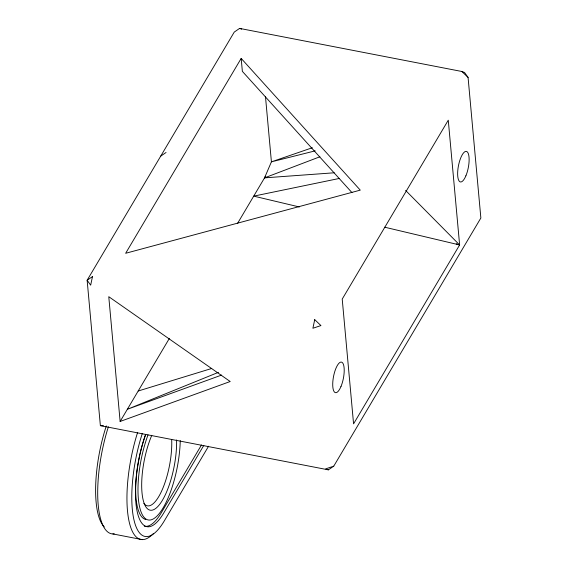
<?xml version="1.0" encoding="UTF-8"?>
<svg xmlns="http://www.w3.org/2000/svg" width="568" height="568" viewBox="0 0 568 568"><rect width="100%" height="100%" fill="white"/><g stroke="black" fill="none" stroke-linecap="round" stroke-linejoin="round"><path stroke-width="0.85" d="M334.225 172.786L264.546 177.862L271.412 161.844L265.469 96.524M241.18 58.412L125.649 253.285L360.268 190.138L241.18 58.412L242.358 71.369L351.968 192.609M120.132 421.463L108.772 296.695L230.196 381.519L120.132 421.463L169.321 338.485M237.467 223.543L265.448 176.343M201.498 444.943L161.333 512.698A64.134 20.661 -79 0 1 144.322 526.167M203.813 445.39L163.648 513.145A64.134 20.661 -79 0 1 137.349 512.343A64.134 20.661 -79 0 1 145.585 434.513M208.577 446.221L164.344 520.82A74.103 23.87 -79 0 1 134.282 521.197A74.103 23.87 -79 0 1 142.227 433.711M405.616 190.429L459.626 244.964L353.573 423.856L342.22 299.087L448.273 120.196L459.626 244.964L384.671 227.193M333.743 466.172L480.862 218.005L468.067 77.404L464.532 72.477L461.841 71.483L239.611 28.4L234.257 32.078L87.138 280.244L100.373 425.645L328.389 469.85L333.743 466.172L325.698 468.856L328.389 469.85M160.701 156.157L166.048 152.48M218.502 372.317L127.353 409.287L221.577 375.086M264.546 177.862L319.905 156.775M312.336 147.73L271.412 161.844L315.197 150.861M138.18 391.011L211.694 368.476M339.465 178.423L253.711 196.137L299.379 206.965M100.373 425.645L103.468 425.773M112.883 533.934L142.114 539.6M456.281 243.814L459.626 244.964M239.611 28.4L241.634 29.145M461.841 71.483L468.067 77.404M145.735 519.464A57.29 18.453 -79 0 1 139.82 454.499M140.012 453.669A57.29 18.453 -79 0 1 145.692 434.47M180.262 440.612A57.29 18.453 -79 0 1 148.347 519.976A57.29 18.453 -79 0 1 148.007 434.918M176.591 439.951A47.322 15.244 -79 0 1 162.327 500.429A47.322 15.244 -79 0 1 142.511 496.737A47.322 15.244 -79 0 1 151.784 435.322M171.685 439.611A43.587 14.044 -79 0 1 162.27 489.644A43.587 14.044 -79 0 1 143.86 503.383M114.289 533.87A77.837 25.077 -79 0 1 108.374 426.802M104.313 526.912A74.103 23.87 -79 0 1 106.315 425.908M153.324 533.643A77.837 25.077 -79 0 1 128.226 516.816A77.837 25.077 -79 0 1 137.598 432.468M92.492 276.566L90.667 285.171L87.138 280.244L92.492 276.566M314.722 319.649L312.897 328.254L320.941 325.57L314.722 319.649M340.977 386.51A15.57 5.013 -79 0 0 341.68 362.171A15.57 5.013 -79 0 0 332.734 383.471A15.57 5.013 -79 0 0 340.977 386.51M465.895 175.796A15.57 5.013 -79 0 0 466.598 151.457A15.57 5.013 -79 0 0 457.652 172.757A15.57 5.013 -79 0 0 465.895 175.796"/></g></svg>
